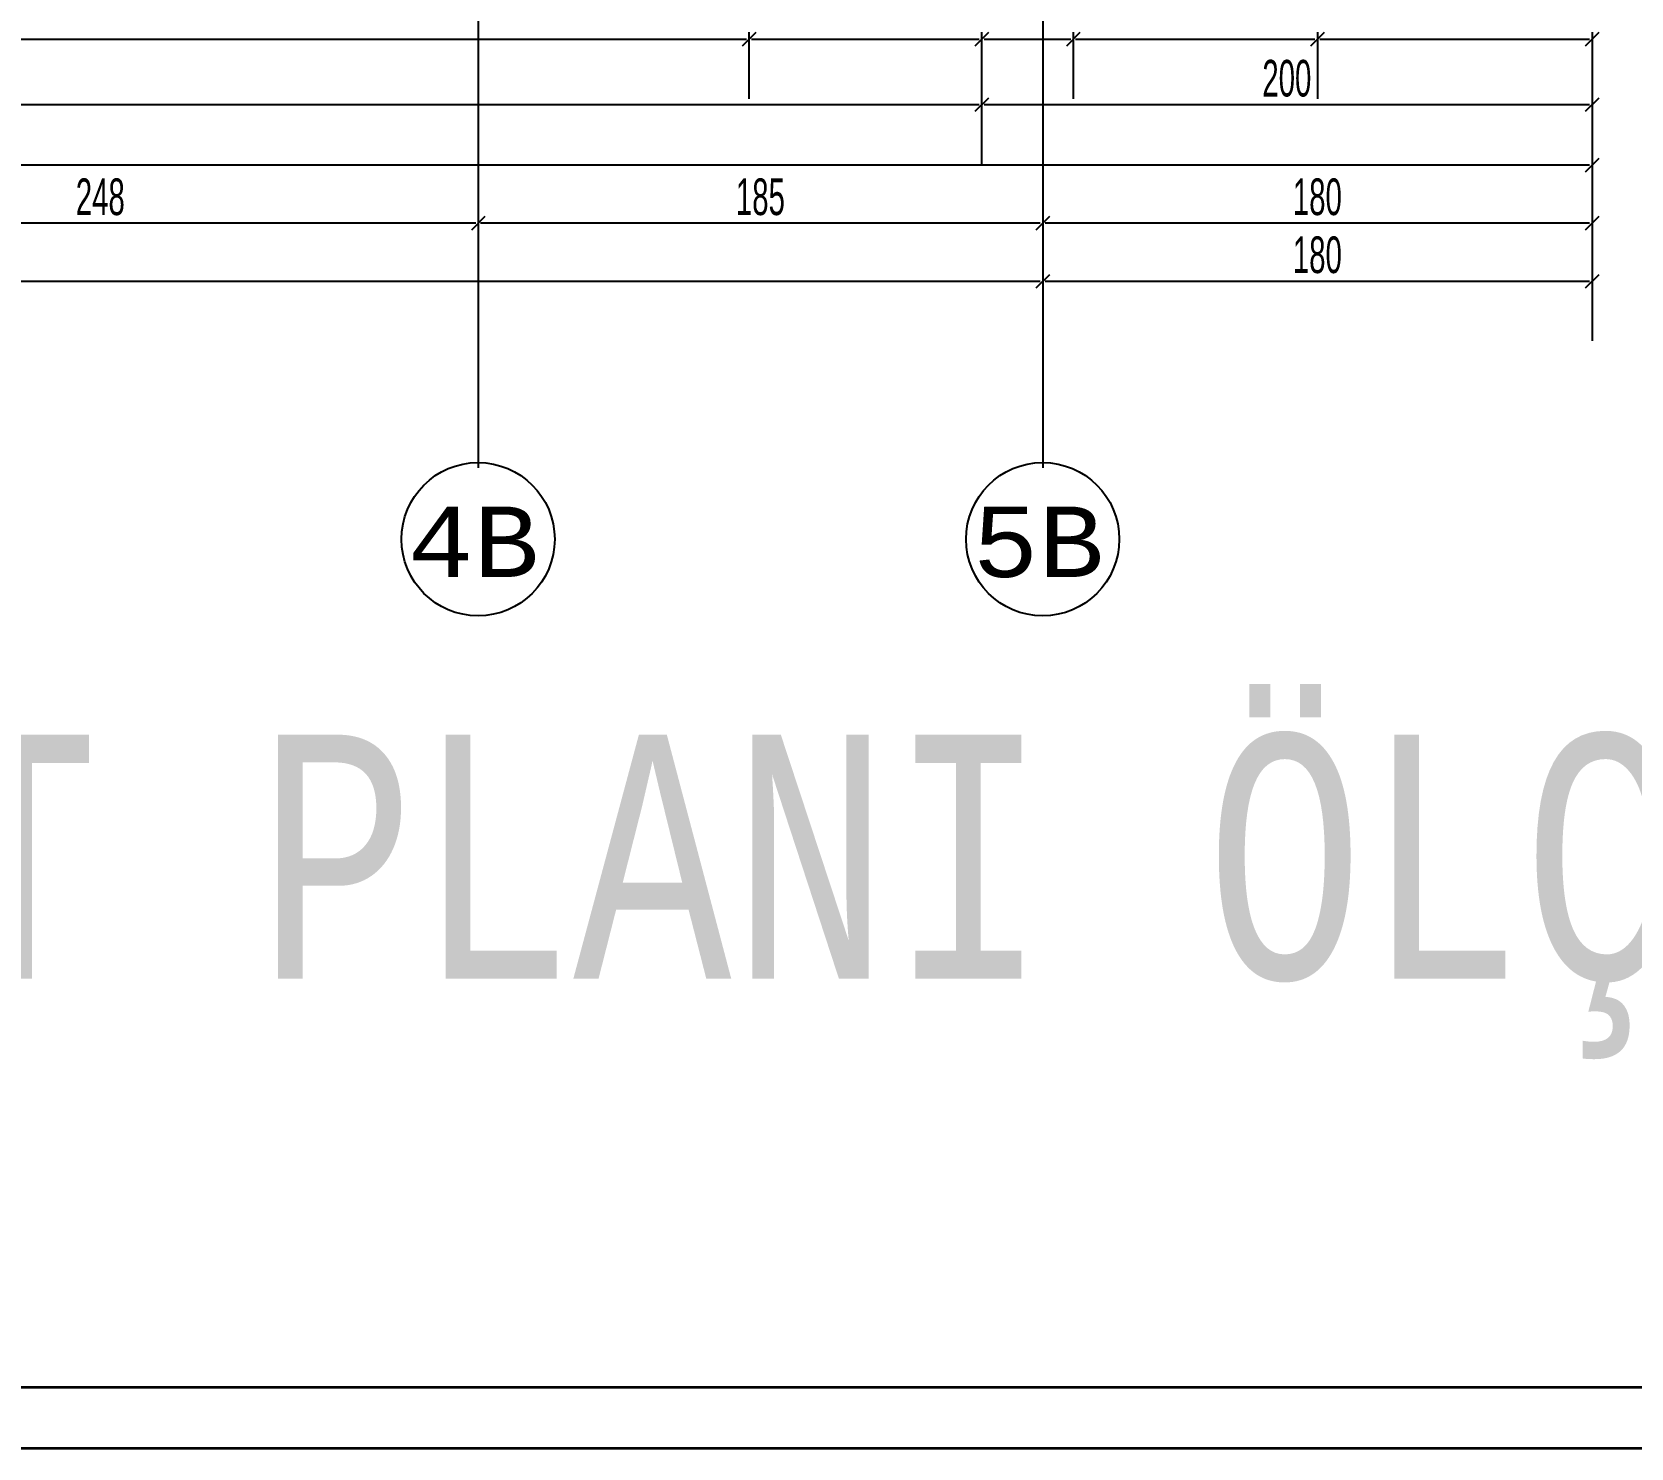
# Model space of a CAD drawing. Header units: inches. Extents: x -7543 to -822, y 102837 to 190349.
# Drawn here: x -829.8696 to -829.7648, y 102836.6651 to 102836.7579 of the extents above; entities that cross this region are included whole.
import ezdxf

# ---------------------------------------------------------------- set-up
doc = ezdxf.new("R2010")
doc.units = ezdxf.units.IN
doc.header["$MEASUREMENT"] = 0
doc.linetypes.add('DASHDOTX2', pattern=[2, 1, -0.5, 0, -0.5])
for name, color, linetype, lineweight in [('AKS', 1, 'Continuous', 25), ('ICOL', 55, 'Continuous', 25), ('YAZI', 7, 'Continuous', 25)]:
    doc.layers.add(name, color=color, linetype=linetype, lineweight=lineweight)
doc.layers.add('DUVAR', color=7, linetype='Continuous', lineweight=35, true_color=0xfc4642)
doc.styles.add('ISIM', font='monos.ttf', dxfattribs={"width": 1.1, "height": 200})
doc.styles.add('OLCU', font='tromand.shx', dxfattribs={"width": 0.6, "height": 12})

# ---------------------------------------------------------------- blocks, each defined once
blk = doc.blocks.new('D')
at = {"layer": 'ICOL'}
for p, q in [((2.83, 2.83), (-2.83, -2.83)), ((0, 3), (0, -25))]:
    blk.add_line(p, q, dxfattribs=at)
blk = doc.blocks.new('E')
at = {"layer": 'ICOL'}
for p, q in [((0, -3), (0, 25)), ((-2.83, -2.83), (2.83, 2.83))]:
    blk.add_line(p, q, dxfattribs=at)

msp = doc.modelspace()

# ---------------------------------------------------------------- linework, layer by layer
at = {"layer": 'AKS', "linetype": 'DASHDOTX2', "ltscale": 10}
for p, q in [((-829.84032, 102837.24178), (-829.84032, 102836.72932)), ((-829.80332, 102837.24178), (-829.80332, 102836.72932))]:
    msp.add_line(p, q, dxfattribs=at)
at = {"layer": 'AKS', "color": 0}
for centre in [(-829.84032, 102836.72464), (-829.80332, 102836.72464)]:
    msp.add_circle(centre, 0.00502, dxfattribs=at)
at = {"layer": 'DUVAR'}
for p, q in [((-837.60107, 102836.66908), (-821.99356, 102836.66908)), ((-837.60507, 102836.66508), (-821.98956, 102836.66508))]:
    msp.add_line(p, q, dxfattribs=at)
at = {"layer": 'ICOL'}
for p, q in [((-829.82273, 102836.75739), (-829.87641, 102836.75739)), ((-829.80748, 102836.75739), (-829.82241, 102836.75739)), ((-829.80148, 102836.75739), (-829.80716, 102836.75739)), ((-829.78548, 102836.75739), (-829.80116, 102836.75739)), ((-829.76748, 102836.75739), (-829.78516, 102836.75739)), ((-829.80748, 102836.7531), (-829.95966, 102836.7531)), ((-829.76748, 102836.7531), (-829.80716, 102836.7531)), ((-829.76748, 102836.74914), (-830.04766, 102836.74914)), ((-829.84048, 102836.74534), (-829.88968, 102836.74534)), ((-829.80348, 102836.74534), (-829.84016, 102836.74534)), ((-829.76748, 102836.74534), (-829.80316, 102836.74534)), ((-829.80348, 102836.74153), (-830.01166, 102836.74153)), ((-829.76748, 102836.74153), (-829.80316, 102836.74153))]:
    msp.add_line(p, q, dxfattribs=at)

# ---------------------------------------------------------------- block references
at = {"layer": 'ICOL', "xscale": 0.0001559999999471984, "yscale": 0.0001559999999471984, "zscale": 0.0001559999999471984}
for p in [(-829.82257, 102836.75739), (-829.80732, 102836.75739), (-829.80132, 102836.75739), (-829.78532, 102836.75739), (-829.76732, 102836.75739), (-829.80732, 102836.7531), (-829.76732, 102836.7531), (-829.76732, 102836.74914), (-829.84032, 102836.74534), (-829.80332, 102836.74534), (-829.76732, 102836.74534), (-829.80332, 102836.74153), (-829.76732, 102836.74153)]:
    msp.add_blockref('D', p, dxfattribs=at)
at = {"layer": 'ICOL', "xscale": 0.0001559999999471984, "yscale": 0.0001559999999471984, "zscale": 0.0001559999999471984, "rotation": 180}
for p in [(-829.82257, 102836.75739), (-829.80732, 102836.75739), (-829.80132, 102836.75739), (-829.78532, 102836.75739), (-829.80732, 102836.7531), (-829.84032, 102836.74534), (-829.80332, 102836.74534), (-829.80332, 102836.74153)]:
    msp.add_blockref('E', p, dxfattribs=at)

# ---------------------------------------------------------------- texts
at = {"layer": 'AKS', "style": 'ISIM', "width": 1.1}
for s, p in [('4B', (-829.84493, 102836.72216)), ('5B', (-829.80791, 102836.72216))]:
    msp.add_text(s, height=0.00462, dxfattribs=at).set_placement(p)
at = {"layer": 'ICOL', "char_height": 0.0024, "attachment_point": 5, "style": 'OLCU'}
for s, insert in [('\\A1;200', (-829.78732, 102836.75483)), ('\\A1;248', (-829.86508, 102836.74706)), ('\\A1;185', (-829.82182, 102836.74706)), ('\\A1;180', (-829.78532, 102836.74706)), ('\\A1;180', (-829.78532, 102836.74326))]:
    msp.add_mtext(s, dxfattribs=dict(at, insert=insert))
at = {"layer": 'YAZI', "style": 'ISIM', "width": 0.764322}
msp.add_text('B-BLOK NORMAL KAT PLANI ÖLÇEK: 1/50', height=0.016, dxfattribs=at).set_placement((-830.04131, 102836.69583, -0.002))

doc.saveas('drawing.dxf')
